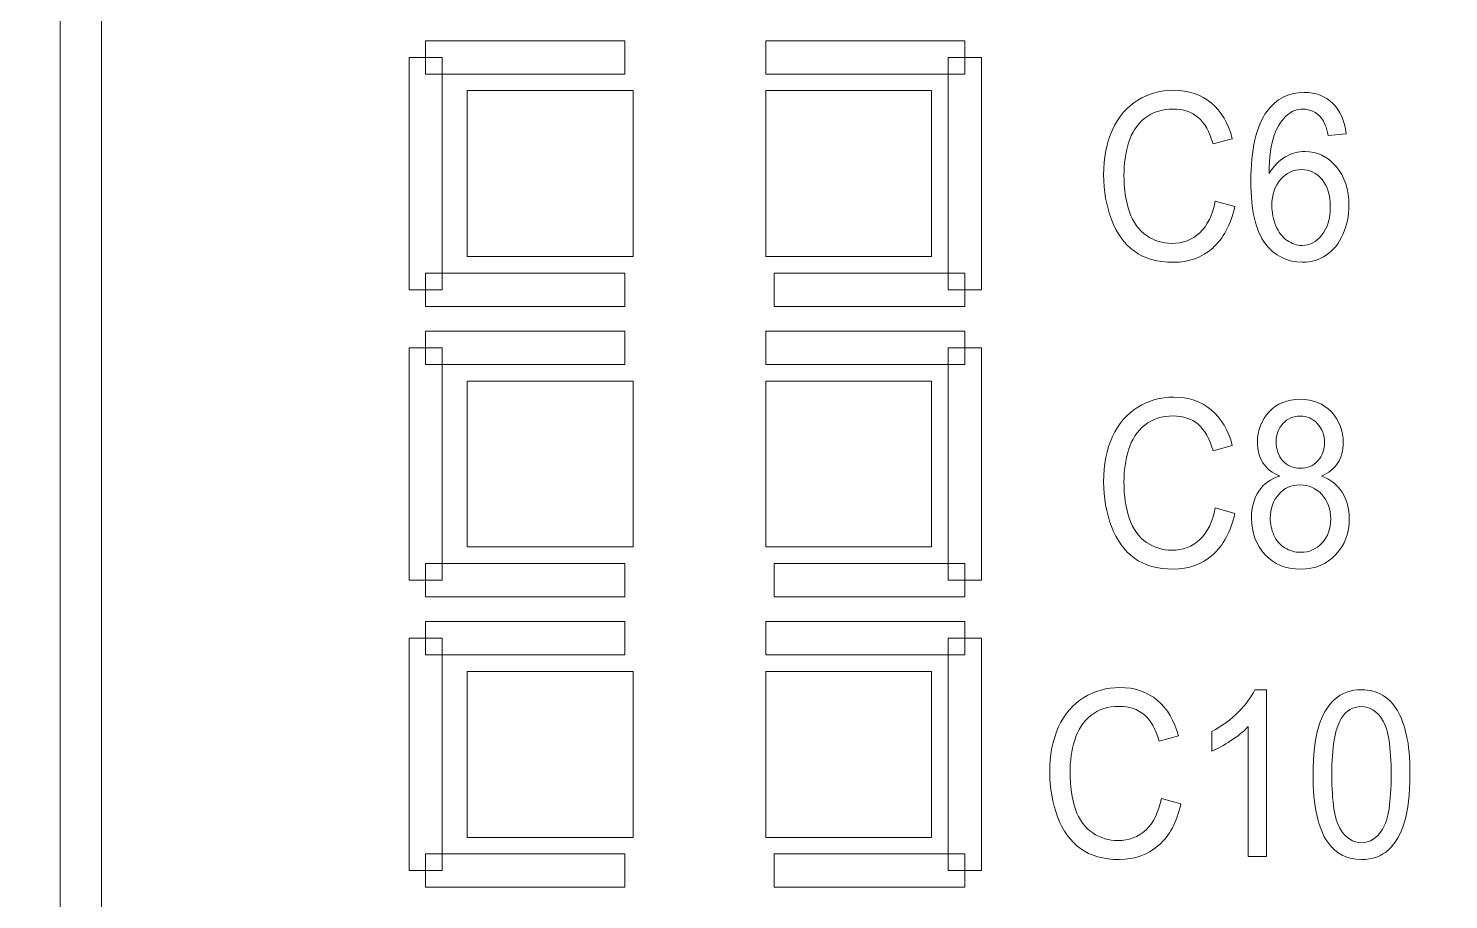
# Model space of a CAD drawing. Header units: millimetres. Extents: x -90 to 99, y -65 to 67.
# Drawn here: x 23.569 to 27.918, y -8.265 to -5.598 of the extents above; entities that cross this region are included whole.
import ezdxf

# ---------------------------------------------------------------- set-up
doc = ezdxf.new("R2010")
doc.units = ezdxf.units.MM
doc.header["$MEASUREMENT"] = 0
for name, color, linetype in [('BG_OUTLINE', 7, 'Continuous'), ('BG_SILKSCREEN_TOP', 7, 'Continuous'), ('PG_SILKSCREEN_TOP', 7, 'Continuous'), ('PIN_TOP', 7, 'Continuous'), ('RD_SILKSCREEN_TOP', 7, 'Continuous')]:
    doc.layers.add(name, color=color, linetype=linetype)

msp = doc.modelspace()

# ---------------------------------------------------------------- linework, layer by layer
at = {"layer": 'BG_OUTLINE', "color": 3, "lineweight": 9}
msp.add_open_spline([(-71.7269, -61.8795), (-71.7269, -61.8795), (-71.7343, 42.2681), (-71.7343, 42.2681), (-71.7343, 42.2681), (-71.7348, 43.0066), (-71.4419, 43.715), (-70.92, 44.2375), (-70.92, 44.2375), (-70.3982, 44.76), (-69.6866, 45.0538), (-68.9482, 45.0543), (-68.9482, 45.0543), (-68.9482, 45.0543), (75.2046, 45.0543), (75.2046, 45.0543), (75.2046, 45.0543), (76.8319, 45.0552), (78.1763, 43.7805), (78.2661, 42.1556), (78.2661, 42.1556), (78.2661, 42.1556), (78.2661, 31.2814), (78.2661, 31.2814), (78.2661, 31.2814), (78.2661, 31.2814), (72.2646, 31.2814), (72.2646, 31.2814), (72.2646, 31.2814), (72.2646, 31.2814), (72.2646, 26.9814), (72.2646, 26.9814), (72.2646, 26.9814), (72.2646, 26.9814), (78.2661, 26.9814), (78.2661, 26.9814), (78.2661, 26.9814), (78.2661, 26.9814), (78.2661, 18.6553), (78.2661, 18.6553), (78.2661, 18.6553), (78.2661, 18.6553), (72.2496, 18.6553), (72.2496, 18.6553), (72.2496, 18.6553), (72.2496, 18.6553), (72.2496, 14.3553), (72.2496, 14.3553), (72.2496, 14.3553), (72.2496, 14.3553), (78.2661, 14.3553), (78.2661, 14.3553), (78.2661, 14.3553), (78.2661, 14.3553), (78.2661, 9.255), (78.2661, 9.255), (78.2661, 9.255), (78.2661, 9.255), (72.2648, 9.255), (72.2648, 9.255), (72.2648, 9.255), (72.2648, 9.255), (72.2648, 4.955), (72.2648, 4.955), (72.2648, 4.955), (72.2648, 4.955), (78.2661, 4.955), (78.2661, 4.955), (78.2661, 4.955), (78.2661, 4.955), (78.2661, -3.3762), (78.2661, -3.3762), (78.2661, -3.3762), (78.2661, -3.3762), (72.2445, -3.3762), (72.2445, -3.3762), (72.2445, -3.3762), (72.2445, -3.3762), (72.2445, -7.6762), (72.2445, -7.6762), (72.2445, -7.6762), (72.2445, -7.6762), (78.2661, -7.6762), (78.2661, -7.6762), (78.2661, -7.6762), (78.2661, -7.6762), (78.2661, -12.7615), (78.2661, -12.7615), (78.2661, -12.7615), (78.2661, -12.7615), (72.2651, -12.7615), (72.2651, -12.7615), (72.2651, -12.7615), (72.2651, -12.7615), (72.2651, -17.0615), (72.2651, -17.0615), (72.2651, -17.0615), (72.2651, -17.0615), (78.2661, -17.0615), (78.2661, -17.0615), (78.2661, -17.0615), (78.2661, -17.0615), (78.2661, -25.4097), (78.2661, -25.4097), (78.2661, -25.4097), (78.2661, -25.4097), (72.2656, -25.4097), (72.2656, -25.4097), (72.2656, -25.4097), (72.2656, -25.4097), (72.2656, -29.7097), (72.2656, -29.7097), (72.2656, -29.7097), (72.2656, -29.7097), (78.2661, -29.7097), (78.2661, -29.7097), (78.2661, -29.7097), (78.2661, -29.7097), (78.2661, -34.793), (78.2661, -34.793), (78.2661, -34.793), (78.2661, -34.793), (72.2679, -34.793), (72.2679, -34.793), (72.2679, -34.793), (72.2679, -34.793), (72.2679, -39.0929), (72.2679, -39.0929), (72.2679, -39.0929), (72.2679, -39.0929), (78.2661, -39.0929), (78.2661, -39.0929), (78.2661, -39.0929), (78.2661, -39.0929), (78.2661, -47.4269), (78.2661, -47.4269), (78.2661, -47.4269), (78.2661, -47.4269), (72.2679, -47.4269), (72.2679, -47.4269), (72.2679, -47.4269), (72.2679, -47.4269), (72.2679, -51.7269), (72.2679, -51.7269), (72.2679, -51.7269), (72.2679, -51.7269), (78.2661, -51.7269), (78.2661, -51.7269), (78.2661, -51.7269), (78.2661, -51.7269), (78.2661, -51.8138), (78.2661, -51.8138), (78.2661, -51.8138), (78.2661, -51.8138), (78.2656, -61.8468), (78.2656, -61.8468), (78.2656, -61.8468), (78.2661, -62.6669), (77.9407, -63.4536), (77.3612, -64.0339), (77.3612, -64.0339), (76.7817, -64.6142), (75.9915, -64.9405), (75.1713, -64.941), (75.1713, -64.941), (75.1713, -64.941), (-68.6609, -64.9456), (-68.6609, -64.9456), (-68.6609, -64.9456), (-69.4735, -64.9461), (-70.2531, -64.6237), (-70.8281, -64.0495), (-70.8281, -64.0495), (-71.4031, -63.4752), (-71.7264, -62.6922), (-71.7269, -61.8795)], degree=3, knots=[0, 0, 0, 0, 0.022727, 0.022727, 0.022727, 0.022727, 0.045455, 0.045455, 0.045455, 0.045455, 0.068182, 0.068182, 0.068182, 0.068182, 0.090909, 0.090909, 0.090909, 0.090909, 0.113636, 0.113636, 0.113636, 0.113636, 0.136364, 0.136364, 0.136364, 0.136364, 0.159091, 0.159091, 0.159091, 0.159091, 0.181818, 0.181818, 0.181818, 0.181818, 0.204545, 0.204545, 0.204545, 0.204545, 0.227273, 0.227273, 0.227273, 0.227273, 0.25, 0.25, 0.25, 0.25, 0.272727, 0.272727, 0.272727, 0.272727, 0.295455, 0.295455, 0.295455, 0.295455, 0.318182, 0.318182, 0.318182, 0.318182, 0.340909, 0.340909, 0.340909, 0.340909, 0.363636, 0.363636, 0.363636, 0.363636, 0.386364, 0.386364, 0.386364, 0.386364, 0.409091, 0.409091, 0.409091, 0.409091, 0.431818, 0.431818, 0.431818, 0.431818, 0.454545, 0.454545, 0.454545, 0.454545, 0.477273, 0.477273, 0.477273, 0.477273, 0.5, 0.5, 0.5, 0.5, 0.522727, 0.522727, 0.522727, 0.522727, 0.545455, 0.545455, 0.545455, 0.545455, 0.568182, 0.568182, 0.568182, 0.568182, 0.590909, 0.590909, 0.590909, 0.590909, 0.613636, 0.613636, 0.613636, 0.613636, 0.636364, 0.636364, 0.636364, 0.636364, 0.659091, 0.659091, 0.659091, 0.659091, 0.681818, 0.681818, 0.681818, 0.681818, 0.704545, 0.704545, 0.704545, 0.704545, 0.727273, 0.727273, 0.727273, 0.727273, 0.75, 0.75, 0.75, 0.75, 0.772727, 0.772727, 0.772727, 0.772727, 0.795455, 0.795455, 0.795455, 0.795455, 0.818182, 0.818182, 0.818182, 0.818182, 0.840909, 0.840909, 0.840909, 0.840909, 0.863636, 0.863636, 0.863636, 0.863636, 0.886364, 0.886364, 0.886364, 0.886364, 0.909091, 0.909091, 0.909091, 0.909091, 0.931818, 0.931818, 0.931818, 0.931818, 0.954545, 0.954545, 0.954545, 0.954545, 0.977273, 0.977273, 0.977273, 0.977273, 1, 1, 1, 1], dxfattribs=at)
at = {"layer": 'BG_SILKSCREEN_TOP', "color": 2, "lineweight": 9}
msp.add_open_spline([(23.7932, -37.4018), (23.7932, -37.4018), (23.6662, -37.4018), (23.6662, -37.4018), (23.6662, -37.4018), (23.6662, -37.4018), (23.6662, 17.5981), (23.6662, 17.5981), (23.6662, 17.5981), (23.6662, 17.5981), (23.7932, 17.5981), (23.7932, 17.5981), (23.7932, 17.5981), (23.7932, 17.5981), (23.7932, -37.4018), (23.7932, -37.4018)], degree=3, knots=[0, 0, 0, 0, 0.25, 0.25, 0.25, 0.25, 0.5, 0.5, 0.5, 0.5, 0.75, 0.75, 0.75, 0.75, 1, 1, 1, 1], dxfattribs=at)
at = {"layer": 'PG_SILKSCREEN_TOP', "color": 6, "lineweight": 9}
for points in [[(24.7856, -5.7382), (24.7856, -5.7382), (24.7856, -5.6366), (24.7856, -5.6366), (24.7856, -5.6366), (24.7856, -5.6366), (25.3952, -5.6366), (25.3952, -5.6366), (25.3952, -5.6366), (25.3952, -5.6366), (25.3952, -5.7382), (25.3952, -5.7382), (25.3952, -5.7382), (25.3952, -5.7382), (24.7856, -5.7382), (24.7856, -5.7382)], [(25.827, -5.7382), (25.827, -5.7382), (25.827, -5.6366), (25.827, -5.6366), (25.827, -5.6366), (25.827, -5.6366), (26.4366, -5.6366), (26.4366, -5.6366), (26.4366, -5.6366), (26.4366, -5.6366), (26.4366, -5.7382), (26.4366, -5.7382), (26.4366, -5.7382), (26.4366, -5.7382), (25.827, -5.7382), (25.827, -5.7382)], [(24.7348, -5.6874), (24.7348, -5.6874), (24.8364, -5.6874), (24.8364, -5.6874), (24.8364, -5.6874), (24.8364, -5.6874), (24.8364, -6.3986), (24.8364, -6.3986), (24.8364, -6.3986), (24.8364, -6.3986), (24.7348, -6.3986), (24.7348, -6.3986), (24.7348, -6.3986), (24.7348, -6.3986), (24.7348, -5.6874), (24.7348, -5.6874)], [(26.3858, -5.6874), (26.3858, -5.6874), (26.4874, -5.6874), (26.4874, -5.6874), (26.4874, -5.6874), (26.4874, -5.6874), (26.4874, -6.3986), (26.4874, -6.3986), (26.4874, -6.3986), (26.4874, -6.3986), (26.3858, -6.3986), (26.3858, -6.3986), (26.3858, -6.3986), (26.3858, -6.3986), (26.3858, -5.6874), (26.3858, -5.6874)], [(24.7856, -6.4494), (24.7856, -6.4494), (24.7856, -6.3478), (24.7856, -6.3478), (24.7856, -6.3478), (24.7856, -6.3478), (25.3952, -6.3478), (25.3952, -6.3478), (25.3952, -6.3478), (25.3952, -6.3478), (25.3952, -6.4494), (25.3952, -6.4494), (25.3952, -6.4494), (25.3952, -6.4494), (24.7856, -6.4494), (24.7856, -6.4494)], [(26.4366, -6.3478), (26.4366, -6.3478), (26.4366, -6.4494), (26.4366, -6.4494), (26.4366, -6.4494), (26.4366, -6.4494), (25.8524, -6.4494), (25.8524, -6.4494), (25.8524, -6.4494), (25.8524, -6.4494), (25.8524, -6.3478), (25.8524, -6.3478), (25.8524, -6.3478), (25.8524, -6.3478), (26.4366, -6.3478), (26.4366, -6.3478)], [(24.7856, -6.6272), (24.7856, -6.6272), (24.7856, -6.5256), (24.7856, -6.5256), (24.7856, -6.5256), (24.7856, -6.5256), (25.3952, -6.5256), (25.3952, -6.5256), (25.3952, -6.5256), (25.3952, -6.5256), (25.3952, -6.6272), (25.3952, -6.6272), (25.3952, -6.6272), (25.3952, -6.6272), (24.7856, -6.6272), (24.7856, -6.6272)], [(25.827, -6.6272), (25.827, -6.6272), (25.827, -6.5256), (25.827, -6.5256), (25.827, -6.5256), (25.827, -6.5256), (26.4366, -6.5256), (26.4366, -6.5256), (26.4366, -6.5256), (26.4366, -6.5256), (26.4366, -6.6272), (26.4366, -6.6272), (26.4366, -6.6272), (26.4366, -6.6272), (25.827, -6.6272), (25.827, -6.6272)], [(24.7348, -6.5764), (24.7348, -6.5764), (24.8364, -6.5764), (24.8364, -6.5764), (24.8364, -6.5764), (24.8364, -6.5764), (24.8364, -7.2876), (24.8364, -7.2876), (24.8364, -7.2876), (24.8364, -7.2876), (24.7348, -7.2876), (24.7348, -7.2876), (24.7348, -7.2876), (24.7348, -7.2876), (24.7348, -6.5764), (24.7348, -6.5764)], [(26.3858, -6.5764), (26.3858, -6.5764), (26.4874, -6.5764), (26.4874, -6.5764), (26.4874, -6.5764), (26.4874, -6.5764), (26.4874, -7.2876), (26.4874, -7.2876), (26.4874, -7.2876), (26.4874, -7.2876), (26.3858, -7.2876), (26.3858, -7.2876), (26.3858, -7.2876), (26.3858, -7.2876), (26.3858, -6.5764), (26.3858, -6.5764)], [(24.7856, -7.3384), (24.7856, -7.3384), (24.7856, -7.2368), (24.7856, -7.2368), (24.7856, -7.2368), (24.7856, -7.2368), (25.3952, -7.2368), (25.3952, -7.2368), (25.3952, -7.2368), (25.3952, -7.2368), (25.3952, -7.3384), (25.3952, -7.3384), (25.3952, -7.3384), (25.3952, -7.3384), (24.7856, -7.3384), (24.7856, -7.3384)], [(26.4366, -7.2368), (26.4366, -7.2368), (26.4366, -7.3384), (26.4366, -7.3384), (26.4366, -7.3384), (26.4366, -7.3384), (25.8524, -7.3384), (25.8524, -7.3384), (25.8524, -7.3384), (25.8524, -7.3384), (25.8524, -7.2368), (25.8524, -7.2368), (25.8524, -7.2368), (25.8524, -7.2368), (26.4366, -7.2368), (26.4366, -7.2368)], [(24.7856, -7.5162), (24.7856, -7.5162), (24.7856, -7.4146), (24.7856, -7.4146), (24.7856, -7.4146), (24.7856, -7.4146), (25.3952, -7.4146), (25.3952, -7.4146), (25.3952, -7.4146), (25.3952, -7.4146), (25.3952, -7.5162), (25.3952, -7.5162), (25.3952, -7.5162), (25.3952, -7.5162), (24.7856, -7.5162), (24.7856, -7.5162)], [(25.827, -7.5162), (25.827, -7.5162), (25.827, -7.4146), (25.827, -7.4146), (25.827, -7.4146), (25.827, -7.4146), (26.4366, -7.4146), (26.4366, -7.4146), (26.4366, -7.4146), (26.4366, -7.4146), (26.4366, -7.5162), (26.4366, -7.5162), (26.4366, -7.5162), (26.4366, -7.5162), (25.827, -7.5162), (25.827, -7.5162)], [(24.7348, -7.4654), (24.7348, -7.4654), (24.8364, -7.4654), (24.8364, -7.4654), (24.8364, -7.4654), (24.8364, -7.4654), (24.8364, -8.1766), (24.8364, -8.1766), (24.8364, -8.1766), (24.8364, -8.1766), (24.7348, -8.1766), (24.7348, -8.1766), (24.7348, -8.1766), (24.7348, -8.1766), (24.7348, -7.4654), (24.7348, -7.4654)], [(26.3858, -7.4654), (26.3858, -7.4654), (26.4874, -7.4654), (26.4874, -7.4654), (26.4874, -7.4654), (26.4874, -7.4654), (26.4874, -8.1766), (26.4874, -8.1766), (26.4874, -8.1766), (26.4874, -8.1766), (26.3858, -8.1766), (26.3858, -8.1766), (26.3858, -8.1766), (26.3858, -8.1766), (26.3858, -7.4654), (26.3858, -7.4654)], [(24.7856, -8.2274), (24.7856, -8.2274), (24.7856, -8.1258), (24.7856, -8.1258), (24.7856, -8.1258), (24.7856, -8.1258), (25.3952, -8.1258), (25.3952, -8.1258), (25.3952, -8.1258), (25.3952, -8.1258), (25.3952, -8.2274), (25.3952, -8.2274), (25.3952, -8.2274), (25.3952, -8.2274), (24.7856, -8.2274), (24.7856, -8.2274)], [(26.4366, -8.1258), (26.4366, -8.1258), (26.4366, -8.2274), (26.4366, -8.2274), (26.4366, -8.2274), (26.4366, -8.2274), (25.8524, -8.2274), (25.8524, -8.2274), (25.8524, -8.2274), (25.8524, -8.2274), (25.8524, -8.1258), (25.8524, -8.1258), (25.8524, -8.1258), (25.8524, -8.1258), (26.4366, -8.1258), (26.4366, -8.1258)]]:
    msp.add_open_spline(points, degree=3, knots=[0, 0, 0, 0, 0.25, 0.25, 0.25, 0.25, 0.5, 0.5, 0.5, 0.5, 0.75, 0.75, 0.75, 0.75, 1, 1, 1, 1], dxfattribs=at)
at = {"layer": 'PIN_TOP', "lineweight": 9}
for points in [[(24.9126, -6.297), (24.9126, -6.297), (24.9126, -5.789), (24.9126, -5.789), (24.9126, -5.789), (24.9126, -5.789), (25.4206, -5.789), (25.4206, -5.789), (25.4206, -5.789), (25.4206, -5.789), (25.4206, -6.297), (25.4206, -6.297), (25.4206, -6.297), (25.4206, -6.297), (24.9126, -6.297), (24.9126, -6.297)], [(25.827, -6.297), (25.827, -6.297), (25.827, -5.789), (25.827, -5.789), (25.827, -5.789), (25.827, -5.789), (26.335, -5.789), (26.335, -5.789), (26.335, -5.789), (26.335, -5.789), (26.335, -6.297), (26.335, -6.297), (26.335, -6.297), (26.335, -6.297), (25.827, -6.297), (25.827, -6.297)], [(24.9126, -7.186), (24.9126, -7.186), (24.9126, -6.678), (24.9126, -6.678), (24.9126, -6.678), (24.9126, -6.678), (25.4206, -6.678), (25.4206, -6.678), (25.4206, -6.678), (25.4206, -6.678), (25.4206, -7.186), (25.4206, -7.186), (25.4206, -7.186), (25.4206, -7.186), (24.9126, -7.186), (24.9126, -7.186)], [(25.827, -7.186), (25.827, -7.186), (25.827, -6.678), (25.827, -6.678), (25.827, -6.678), (25.827, -6.678), (26.335, -6.678), (26.335, -6.678), (26.335, -6.678), (26.335, -6.678), (26.335, -7.186), (26.335, -7.186), (26.335, -7.186), (26.335, -7.186), (25.827, -7.186), (25.827, -7.186)], [(24.9126, -8.075), (24.9126, -8.075), (24.9126, -7.567), (24.9126, -7.567), (24.9126, -7.567), (24.9126, -7.567), (25.4206, -7.567), (25.4206, -7.567), (25.4206, -7.567), (25.4206, -7.567), (25.4206, -8.075), (25.4206, -8.075), (25.4206, -8.075), (25.4206, -8.075), (24.9126, -8.075), (24.9126, -8.075)], [(25.827, -8.075), (25.827, -8.075), (25.827, -7.567), (25.827, -7.567), (25.827, -7.567), (25.827, -7.567), (26.335, -7.567), (26.335, -7.567), (26.335, -7.567), (26.335, -7.567), (26.335, -8.075), (26.335, -8.075), (26.335, -8.075), (26.335, -8.075), (25.827, -8.075), (25.827, -8.075)]]:
    msp.add_open_spline(points, degree=3, knots=[0, 0, 0, 0, 0.25, 0.25, 0.25, 0.25, 0.5, 0.5, 0.5, 0.5, 0.75, 0.75, 0.75, 0.75, 1, 1, 1, 1], dxfattribs=at)
at = {"layer": 'RD_SILKSCREEN_TOP', "color": 8, "lineweight": 9}
for points, knots in [([(27.2036, -6.1271), (27.2036, -6.1271), (27.2638, -6.1442), (27.2638, -6.1442), (27.2638, -6.1442), (27.2512, -6.1994), (27.2284, -6.2416), (27.1957, -6.2708), (27.1957, -6.2708), (27.163, -6.2998), (27.1229, -6.3143), (27.0755, -6.3143), (27.0755, -6.3143), (27.0265, -6.3143), (26.9867, -6.3031), (26.956, -6.2808), (26.956, -6.2808), (26.9253, -6.2584), (26.9019, -6.2261), (26.8859, -6.1837), (26.8859, -6.1837), (26.8699, -6.1413), (26.8619, -6.0958), (26.8619, -6.0472), (26.8619, -6.0472), (26.8619, -5.9942), (26.8709, -5.948), (26.889, -5.9085), (26.889, -5.9085), (26.9072, -5.869), (26.9329, -5.8391), (26.9663, -5.8185), (26.9663, -5.8185), (26.9997, -5.798), (27.0364, -5.7878), (27.0765, -5.7878), (27.0765, -5.7878), (27.122, -5.7878), (27.1602, -5.8008), (27.1912, -5.8267), (27.1912, -5.8267), (27.2222, -5.8527), (27.2438, -5.8891), (27.2559, -5.9361), (27.2559, -5.9361), (27.2559, -5.9361), (27.1968, -5.9518), (27.1968, -5.9518), (27.1968, -5.9518), (27.1862, -5.9147), (27.171, -5.8878), (27.1508, -5.8708), (27.1508, -5.8708), (27.1308, -5.8539), (27.1057, -5.8455), (27.0752, -5.8455), (27.0752, -5.8455), (27.0403, -5.8455), (27.0112, -5.8548), (26.9877, -5.8735), (26.9877, -5.8735), (26.9641, -5.8924), (26.9477, -5.9175), (26.9382, -5.9492), (26.9382, -5.9492), (26.9287, -5.9807), (26.924, -6.0133), (26.924, -6.0468), (26.924, -6.0468), (26.924, -6.0902), (26.9296, -6.1279), (26.9407, -6.1603), (26.9407, -6.1603), (26.9521, -6.1925), (26.9696, -6.2167), (26.9934, -6.2327), (26.9934, -6.2327), (27.0172, -6.2487), (27.0429, -6.2566), (27.0707, -6.2566), (27.0707, -6.2566), (27.1043, -6.2566), (27.1328, -6.2457), (27.1562, -6.224), (27.1562, -6.224), (27.1796, -6.2022), (27.1953, -6.1699), (27.2036, -6.1271)], [0, 0, 0, 0, 0.045455, 0.045455, 0.045455, 0.045455, 0.090909, 0.090909, 0.090909, 0.090909, 0.136364, 0.136364, 0.136364, 0.136364, 0.181818, 0.181818, 0.181818, 0.181818, 0.227273, 0.227273, 0.227273, 0.227273, 0.272727, 0.272727, 0.272727, 0.272727, 0.318182, 0.318182, 0.318182, 0.318182, 0.363636, 0.363636, 0.363636, 0.363636, 0.409091, 0.409091, 0.409091, 0.409091, 0.454545, 0.454545, 0.454545, 0.454545, 0.5, 0.5, 0.5, 0.5, 0.545455, 0.545455, 0.545455, 0.545455, 0.590909, 0.590909, 0.590909, 0.590909, 0.636364, 0.636364, 0.636364, 0.636364, 0.681818, 0.681818, 0.681818, 0.681818, 0.727273, 0.727273, 0.727273, 0.727273, 0.772727, 0.772727, 0.772727, 0.772727, 0.818182, 0.818182, 0.818182, 0.818182, 0.863636, 0.863636, 0.863636, 0.863636, 0.909091, 0.909091, 0.909091, 0.909091, 0.954545, 0.954545, 0.954545, 0.954545, 1, 1, 1, 1]), ([(27.6048, -5.9212), (27.6048, -5.9212), (27.5493, -5.9261), (27.5493, -5.9261), (27.5493, -5.9261), (27.5443, -5.9015), (27.5374, -5.8836), (27.5283, -5.8726), (27.5283, -5.8726), (27.5132, -5.8547), (27.4945, -5.8458), (27.4724, -5.8458), (27.4724, -5.8458), (27.4546, -5.8458), (27.4391, -5.8514), (27.4256, -5.8625), (27.4256, -5.8625), (27.4081, -5.8769), (27.3942, -5.8978), (27.3841, -5.9253), (27.3841, -5.9253), (27.374, -5.9528), (27.3687, -5.9921), (27.3683, -6.043), (27.3683, -6.043), (27.3818, -6.0202), (27.3981, -6.0031), (27.4176, -5.992), (27.4176, -5.992), (27.4369, -5.9809), (27.4574, -5.9754), (27.4786, -5.9754), (27.4786, -5.9754), (27.516, -5.9754), (27.5476, -5.9907), (27.5737, -6.0214), (27.5737, -6.0214), (27.5999, -6.0521), (27.6129, -6.0916), (27.6129, -6.1402), (27.6129, -6.1402), (27.6129, -6.1723), (27.6068, -6.2019), (27.5944, -6.2294), (27.5944, -6.2294), (27.5822, -6.2568), (27.5652, -6.2779), (27.5437, -6.2924), (27.5437, -6.2924), (27.5223, -6.307), (27.4979, -6.3143), (27.4706, -6.3143), (27.4706, -6.3143), (27.4241, -6.3143), (27.3861, -6.2952), (27.3568, -6.2568), (27.3568, -6.2568), (27.3274, -6.2185), (27.3128, -6.1553), (27.3128, -6.0673), (27.3128, -6.0673), (27.3128, -5.969), (27.329, -5.8975), (27.3615, -5.8528), (27.3615, -5.8528), (27.3898, -5.8139), (27.4278, -5.7944), (27.4759, -5.7944), (27.4759, -5.7944), (27.5116, -5.7944), (27.5409, -5.8056), (27.5637, -5.8281), (27.5637, -5.8281), (27.5866, -5.8506), (27.6002, -5.8816), (27.6048, -5.9212)], [0, 0, 0, 0, 0.052632, 0.052632, 0.052632, 0.052632, 0.105263, 0.105263, 0.105263, 0.105263, 0.157895, 0.157895, 0.157895, 0.157895, 0.210526, 0.210526, 0.210526, 0.210526, 0.263158, 0.263158, 0.263158, 0.263158, 0.315789, 0.315789, 0.315789, 0.315789, 0.368421, 0.368421, 0.368421, 0.368421, 0.421053, 0.421053, 0.421053, 0.421053, 0.473684, 0.473684, 0.473684, 0.473684, 0.526316, 0.526316, 0.526316, 0.526316, 0.578947, 0.578947, 0.578947, 0.578947, 0.631579, 0.631579, 0.631579, 0.631579, 0.684211, 0.684211, 0.684211, 0.684211, 0.736842, 0.736842, 0.736842, 0.736842, 0.789474, 0.789474, 0.789474, 0.789474, 0.842105, 0.842105, 0.842105, 0.842105, 0.894737, 0.894737, 0.894737, 0.894737, 0.947368, 0.947368, 0.947368, 0.947368, 1, 1, 1, 1]), ([(27.3769, -6.1406), (27.3769, -6.1622), (27.381, -6.1828), (27.3893, -6.2025), (27.3893, -6.2025), (27.3974, -6.2222), (27.4088, -6.2371), (27.4235, -6.2474), (27.4235, -6.2474), (27.4381, -6.2577), (27.4535, -6.2629), (27.4697, -6.2629), (27.4697, -6.2629), (27.4933, -6.2629), (27.5135, -6.2523), (27.5304, -6.2309), (27.5304, -6.2309), (27.5474, -6.2096), (27.5558, -6.1807), (27.5558, -6.1442), (27.5558, -6.1442), (27.5558, -6.109), (27.5475, -6.0812), (27.5307, -6.0609), (27.5307, -6.0609), (27.514, -6.0407), (27.4929, -6.0306), (27.4676, -6.0306), (27.4676, -6.0306), (27.4423, -6.0306), (27.4209, -6.0407), (27.4033, -6.0609), (27.4033, -6.0609), (27.3858, -6.0812), (27.3769, -6.1078), (27.3769, -6.1406)], [0, 0, 0, 0, 0.111111, 0.111111, 0.111111, 0.111111, 0.222222, 0.222222, 0.222222, 0.222222, 0.333333, 0.333333, 0.333333, 0.333333, 0.444444, 0.444444, 0.444444, 0.444444, 0.555556, 0.555556, 0.555556, 0.555556, 0.666667, 0.666667, 0.666667, 0.666667, 0.777778, 0.777778, 0.777778, 0.777778, 0.888889, 0.888889, 0.888889, 0.888889, 1, 1, 1, 1]), ([(27.2036, -7.0666), (27.2036, -7.0666), (27.2638, -7.0837), (27.2638, -7.0837), (27.2638, -7.0837), (27.2512, -7.1389), (27.2284, -7.1811), (27.1957, -7.2103), (27.1957, -7.2103), (27.163, -7.2393), (27.1229, -7.2538), (27.0755, -7.2538), (27.0755, -7.2538), (27.0265, -7.2538), (26.9867, -7.2426), (26.956, -7.2203), (26.956, -7.2203), (26.9253, -7.1979), (26.9019, -7.1656), (26.8859, -7.1232), (26.8859, -7.1232), (26.8699, -7.0808), (26.8619, -7.0353), (26.8619, -6.9867), (26.8619, -6.9867), (26.8619, -6.9337), (26.8709, -6.8875), (26.889, -6.848), (26.889, -6.848), (26.9072, -6.8085), (26.9329, -6.7786), (26.9663, -6.758), (26.9663, -6.758), (26.9997, -6.7375), (27.0364, -6.7273), (27.0765, -6.7273), (27.0765, -6.7273), (27.122, -6.7273), (27.1602, -6.7403), (27.1912, -6.7662), (27.1912, -6.7662), (27.2222, -6.7922), (27.2438, -6.8286), (27.2559, -6.8756), (27.2559, -6.8756), (27.2559, -6.8756), (27.1968, -6.8913), (27.1968, -6.8913), (27.1968, -6.8913), (27.1862, -6.8542), (27.171, -6.8273), (27.1508, -6.8103), (27.1508, -6.8103), (27.1308, -6.7934), (27.1057, -6.785), (27.0752, -6.785), (27.0752, -6.785), (27.0403, -6.785), (27.0112, -6.7943), (26.9877, -6.813), (26.9877, -6.813), (26.9641, -6.8319), (26.9477, -6.857), (26.9382, -6.8887), (26.9382, -6.8887), (26.9287, -6.9202), (26.924, -6.9528), (26.924, -6.9863), (26.924, -6.9863), (26.924, -7.0297), (26.9296, -7.0674), (26.9407, -7.0998), (26.9407, -7.0998), (26.9521, -7.132), (26.9696, -7.1562), (26.9934, -7.1722), (26.9934, -7.1722), (27.0172, -7.1882), (27.0429, -7.1961), (27.0707, -7.1961), (27.0707, -7.1961), (27.1043, -7.1961), (27.1328, -7.1852), (27.1562, -7.1635), (27.1562, -7.1635), (27.1796, -7.1417), (27.1953, -7.1094), (27.2036, -7.0666)], [0, 0, 0, 0, 0.045455, 0.045455, 0.045455, 0.045455, 0.090909, 0.090909, 0.090909, 0.090909, 0.136364, 0.136364, 0.136364, 0.136364, 0.181818, 0.181818, 0.181818, 0.181818, 0.227273, 0.227273, 0.227273, 0.227273, 0.272727, 0.272727, 0.272727, 0.272727, 0.318182, 0.318182, 0.318182, 0.318182, 0.363636, 0.363636, 0.363636, 0.363636, 0.409091, 0.409091, 0.409091, 0.409091, 0.454545, 0.454545, 0.454545, 0.454545, 0.5, 0.5, 0.5, 0.5, 0.545455, 0.545455, 0.545455, 0.545455, 0.590909, 0.590909, 0.590909, 0.590909, 0.636364, 0.636364, 0.636364, 0.636364, 0.681818, 0.681818, 0.681818, 0.681818, 0.727273, 0.727273, 0.727273, 0.727273, 0.772727, 0.772727, 0.772727, 0.772727, 0.818182, 0.818182, 0.818182, 0.818182, 0.863636, 0.863636, 0.863636, 0.863636, 0.909091, 0.909091, 0.909091, 0.909091, 0.954545, 0.954545, 0.954545, 0.954545, 1, 1, 1, 1]), ([(27.4012, -6.969), (27.378, -6.9596), (27.3609, -6.946), (27.3496, -6.9284), (27.3496, -6.9284), (27.3385, -6.9108), (27.3329, -6.8897), (27.3329, -6.8652), (27.3329, -6.8652), (27.3329, -6.8281), (27.3448, -6.797), (27.3686, -6.7718), (27.3686, -6.7718), (27.3924, -6.7465), (27.4239, -6.7339), (27.4635, -6.7339), (27.4635, -6.7339), (27.5031, -6.7339), (27.5351, -6.7468), (27.5593, -6.7726), (27.5593, -6.7726), (27.5835, -6.7985), (27.5955, -6.8299), (27.5955, -6.867), (27.5955, -6.867), (27.5955, -6.8906), (27.59, -6.9111), (27.579, -6.9286), (27.579, -6.9286), (27.5679, -6.946), (27.5511, -6.9596), (27.5286, -6.969), (27.5286, -6.969), (27.5565, -6.9792), (27.5777, -6.9956), (27.5923, -7.0183), (27.5923, -7.0183), (27.6068, -7.041), (27.6142, -7.0681), (27.6142, -7.0995), (27.6142, -7.0995), (27.6142, -7.1432), (27.6003, -7.1797), (27.5729, -7.2093), (27.5729, -7.2093), (27.5454, -7.2389), (27.5093, -7.2538), (27.4643, -7.2538), (27.4643, -7.2538), (27.4195, -7.2538), (27.3835, -7.2389), (27.3559, -7.2092), (27.3559, -7.2092), (27.3284, -7.1794), (27.3146, -7.1423), (27.3146, -7.0979), (27.3146, -7.0979), (27.3146, -7.0648), (27.3221, -7.0371), (27.3372, -7.0147), (27.3372, -7.0147), (27.3521, -6.9924), (27.3735, -6.9771), (27.4012, -6.969)], [0, 0, 0, 0, 0.0625, 0.0625, 0.0625, 0.0625, 0.125, 0.125, 0.125, 0.125, 0.1875, 0.1875, 0.1875, 0.1875, 0.25, 0.25, 0.25, 0.25, 0.3125, 0.3125, 0.3125, 0.3125, 0.375, 0.375, 0.375, 0.375, 0.4375, 0.4375, 0.4375, 0.4375, 0.5, 0.5, 0.5, 0.5, 0.5625, 0.5625, 0.5625, 0.5625, 0.625, 0.625, 0.625, 0.625, 0.6875, 0.6875, 0.6875, 0.6875, 0.75, 0.75, 0.75, 0.75, 0.8125, 0.8125, 0.8125, 0.8125, 0.875, 0.875, 0.875, 0.875, 0.9375, 0.9375, 0.9375, 0.9375, 1, 1, 1, 1]), ([(27.39, -6.8631), (27.39, -6.8871), (27.3969, -6.9068), (27.4107, -6.9221), (27.4107, -6.9221), (27.4246, -6.9374), (27.4426, -6.9451), (27.4647, -6.9451), (27.4647, -6.9451), (27.4861, -6.9451), (27.5038, -6.9375), (27.5176, -6.9223), (27.5176, -6.9223), (27.5314, -6.9072), (27.5381, -6.8886), (27.5381, -6.8666), (27.5381, -6.8666), (27.5381, -6.8436), (27.5311, -6.8244), (27.5169, -6.8088), (27.5169, -6.8088), (27.5028, -6.7931), (27.4852, -6.7853), (27.4641, -6.7853), (27.4641, -6.7853), (27.4427, -6.7853), (27.4251, -6.793), (27.411, -6.8082), (27.411, -6.8082), (27.3969, -6.8235), (27.39, -6.8418), (27.39, -6.8631)], [0, 0, 0, 0, 0.125, 0.125, 0.125, 0.125, 0.25, 0.25, 0.25, 0.25, 0.375, 0.375, 0.375, 0.375, 0.5, 0.5, 0.5, 0.5, 0.625, 0.625, 0.625, 0.625, 0.75, 0.75, 0.75, 0.75, 0.875, 0.875, 0.875, 0.875, 1, 1, 1, 1]), ([(27.3719, -7.0982), (27.3719, -7.116), (27.3758, -7.1333), (27.3833, -7.1499), (27.3833, -7.1499), (27.3908, -7.1666), (27.402, -7.1796), (27.4169, -7.1887), (27.4169, -7.1887), (27.4318, -7.1978), (27.4478, -7.2024), (27.465, -7.2024), (27.465, -7.2024), (27.4917, -7.2024), (27.5137, -7.1928), (27.531, -7.1735), (27.531, -7.1735), (27.5484, -7.1543), (27.5571, -7.1299), (27.5571, -7.1003), (27.5571, -7.1003), (27.5571, -7.0701), (27.5482, -7.0453), (27.5303, -7.0256), (27.5303, -7.0256), (27.5124, -7.0059), (27.49, -6.9961), (27.4631, -6.9961), (27.4631, -6.9961), (27.4368, -6.9961), (27.4151, -7.0058), (27.3979, -7.0252), (27.3979, -7.0252), (27.3807, -7.0448), (27.3719, -7.0691), (27.3719, -7.0982)], [0, 0, 0, 0, 0.111111, 0.111111, 0.111111, 0.111111, 0.222222, 0.222222, 0.222222, 0.222222, 0.333333, 0.333333, 0.333333, 0.333333, 0.444444, 0.444444, 0.444444, 0.444444, 0.555556, 0.555556, 0.555556, 0.555556, 0.666667, 0.666667, 0.666667, 0.666667, 0.777778, 0.777778, 0.777778, 0.777778, 0.888889, 0.888889, 0.888889, 0.888889, 1, 1, 1, 1]), ([(27.0385, -7.9556), (27.0385, -7.9556), (27.0987, -7.9727), (27.0987, -7.9727), (27.0987, -7.9727), (27.0861, -8.0279), (27.0633, -8.0701), (27.0306, -8.0993), (27.0306, -8.0993), (26.9979, -8.1283), (26.9578, -8.1428), (26.9104, -8.1428), (26.9104, -8.1428), (26.8614, -8.1428), (26.8216, -8.1316), (26.7909, -8.1093), (26.7909, -8.1093), (26.7602, -8.0869), (26.7368, -8.0546), (26.7208, -8.0122), (26.7208, -8.0122), (26.7048, -7.9698), (26.6968, -7.9243), (26.6968, -7.8757), (26.6968, -7.8757), (26.6968, -7.8227), (26.7058, -7.7765), (26.7239, -7.737), (26.7239, -7.737), (26.7421, -7.6975), (26.7678, -7.6676), (26.8012, -7.647), (26.8012, -7.647), (26.8346, -7.6265), (26.8713, -7.6163), (26.9114, -7.6163), (26.9114, -7.6163), (26.9569, -7.6163), (26.9951, -7.6293), (27.0261, -7.6552), (27.0261, -7.6552), (27.0571, -7.6812), (27.0787, -7.7176), (27.0908, -7.7646), (27.0908, -7.7646), (27.0908, -7.7646), (27.0317, -7.7803), (27.0317, -7.7803), (27.0317, -7.7803), (27.0211, -7.7432), (27.0059, -7.7163), (26.9857, -7.6993), (26.9857, -7.6993), (26.9657, -7.6824), (26.9406, -7.674), (26.9101, -7.674), (26.9101, -7.674), (26.8752, -7.674), (26.8461, -7.6833), (26.8226, -7.702), (26.8226, -7.702), (26.799, -7.7209), (26.7826, -7.746), (26.7731, -7.7777), (26.7731, -7.7777), (26.7636, -7.8092), (26.7589, -7.8418), (26.7589, -7.8753), (26.7589, -7.8753), (26.7589, -7.9187), (26.7645, -7.9564), (26.7756, -7.9888), (26.7756, -7.9888), (26.787, -8.021), (26.8045, -8.0452), (26.8283, -8.0612), (26.8283, -8.0612), (26.8521, -8.0772), (26.8778, -8.0851), (26.9056, -8.0851), (26.9056, -8.0851), (26.9392, -8.0851), (26.9677, -8.0742), (26.9911, -8.0525), (26.9911, -8.0525), (27.0145, -8.0307), (27.0302, -7.9984), (27.0385, -7.9556)], [0, 0, 0, 0, 0.045455, 0.045455, 0.045455, 0.045455, 0.090909, 0.090909, 0.090909, 0.090909, 0.136364, 0.136364, 0.136364, 0.136364, 0.181818, 0.181818, 0.181818, 0.181818, 0.227273, 0.227273, 0.227273, 0.227273, 0.272727, 0.272727, 0.272727, 0.272727, 0.318182, 0.318182, 0.318182, 0.318182, 0.363636, 0.363636, 0.363636, 0.363636, 0.409091, 0.409091, 0.409091, 0.409091, 0.454545, 0.454545, 0.454545, 0.454545, 0.5, 0.5, 0.5, 0.5, 0.545455, 0.545455, 0.545455, 0.545455, 0.590909, 0.590909, 0.590909, 0.590909, 0.636364, 0.636364, 0.636364, 0.636364, 0.681818, 0.681818, 0.681818, 0.681818, 0.727273, 0.727273, 0.727273, 0.727273, 0.772727, 0.772727, 0.772727, 0.772727, 0.818182, 0.818182, 0.818182, 0.818182, 0.863636, 0.863636, 0.863636, 0.863636, 0.909091, 0.909091, 0.909091, 0.909091, 0.954545, 0.954545, 0.954545, 0.954545, 1, 1, 1, 1]), ([(27.3603, -8.1341), (27.3603, -8.1341), (27.3046, -8.1341), (27.3046, -8.1341), (27.3046, -8.1341), (27.3046, -8.1341), (27.3046, -7.7358), (27.3046, -7.7358), (27.3046, -7.7358), (27.2911, -7.7502), (27.2735, -7.7645), (27.2517, -7.7789), (27.2517, -7.7789), (27.2299, -7.7932), (27.2102, -7.804), (27.1929, -7.8111), (27.1929, -7.8111), (27.1929, -7.8111), (27.1929, -7.7508), (27.1929, -7.7508), (27.1929, -7.7508), (27.2242, -7.7343), (27.2515, -7.7144), (27.2748, -7.691), (27.2748, -7.691), (27.2981, -7.6676), (27.3147, -7.6449), (27.3244, -7.6229), (27.3244, -7.6229), (27.3244, -7.6229), (27.3603, -7.6229), (27.3603, -7.6229), (27.3603, -7.6229), (27.3603, -7.6229), (27.3603, -8.1341), (27.3603, -8.1341)], [0, 0, 0, 0, 0.111111, 0.111111, 0.111111, 0.111111, 0.222222, 0.222222, 0.222222, 0.222222, 0.333333, 0.333333, 0.333333, 0.333333, 0.444444, 0.444444, 0.444444, 0.444444, 0.555556, 0.555556, 0.555556, 0.555556, 0.666667, 0.666667, 0.666667, 0.666667, 0.777778, 0.777778, 0.777778, 0.777778, 0.888889, 0.888889, 0.888889, 0.888889, 1, 1, 1, 1]), ([(27.5032, -7.883), (27.5032, -7.8228), (27.5088, -7.7744), (27.5198, -7.7377), (27.5198, -7.7377), (27.5309, -7.701), (27.5473, -7.6726), (27.5692, -7.6527), (27.5692, -7.6527), (27.591, -7.6328), (27.6184, -7.6229), (27.6515, -7.6229), (27.6515, -7.6229), (27.6758, -7.6229), (27.6973, -7.6284), (27.7156, -7.6395), (27.7156, -7.6395), (27.734, -7.6504), (27.7492, -7.6662), (27.7613, -7.687), (27.7613, -7.687), (27.7732, -7.7077), (27.7826, -7.733), (27.7894, -7.7627), (27.7894, -7.7627), (27.7963, -7.7925), (27.7997, -7.8326), (27.7997, -7.883), (27.7997, -7.883), (27.7997, -7.9428), (27.7942, -7.9909), (27.7833, -8.0277), (27.7833, -8.0277), (27.7723, -8.0644), (27.7559, -8.0927), (27.734, -8.1128), (27.734, -8.1128), (27.7123, -8.1328), (27.6848, -8.1428), (27.6515, -8.1428), (27.6515, -8.1428), (27.6076, -8.1428), (27.5732, -8.1252), (27.5482, -8.09), (27.5482, -8.09), (27.5182, -8.0477), (27.5032, -7.9786), (27.5032, -7.883)], [0, 0, 0, 0, 0.083333, 0.083333, 0.083333, 0.083333, 0.166667, 0.166667, 0.166667, 0.166667, 0.25, 0.25, 0.25, 0.25, 0.333333, 0.333333, 0.333333, 0.333333, 0.416667, 0.416667, 0.416667, 0.416667, 0.5, 0.5, 0.5, 0.5, 0.583333, 0.583333, 0.583333, 0.583333, 0.666667, 0.666667, 0.666667, 0.666667, 0.75, 0.75, 0.75, 0.75, 0.833333, 0.833333, 0.833333, 0.833333, 0.916667, 0.916667, 0.916667, 0.916667, 1, 1, 1, 1]), ([(27.5606, -7.883), (27.5606, -7.9666), (27.5694, -8.0222), (27.5869, -8.0499), (27.5869, -8.0499), (27.6043, -8.0776), (27.6258, -8.0914), (27.6515, -8.0914), (27.6515, -8.0914), (27.6772, -8.0914), (27.6986, -8.0774), (27.7161, -8.0497), (27.7161, -8.0497), (27.7335, -8.022), (27.7423, -7.9664), (27.7423, -7.883), (27.7423, -7.883), (27.7423, -7.7992), (27.7335, -7.7435), (27.7161, -7.716), (27.7161, -7.716), (27.6986, -7.6884), (27.6769, -7.6747), (27.6509, -7.6747), (27.6509, -7.6747), (27.6252, -7.6747), (27.6048, -7.6869), (27.5894, -7.7112), (27.5894, -7.7112), (27.5702, -7.7421), (27.5606, -7.7995), (27.5606, -7.883)], [0, 0, 0, 0, 0.125, 0.125, 0.125, 0.125, 0.25, 0.25, 0.25, 0.25, 0.375, 0.375, 0.375, 0.375, 0.5, 0.5, 0.5, 0.5, 0.625, 0.625, 0.625, 0.625, 0.75, 0.75, 0.75, 0.75, 0.875, 0.875, 0.875, 0.875, 1, 1, 1, 1])]:
    msp.add_open_spline(points, degree=3, knots=knots, dxfattribs=at)

doc.saveas('drawing.dxf')
